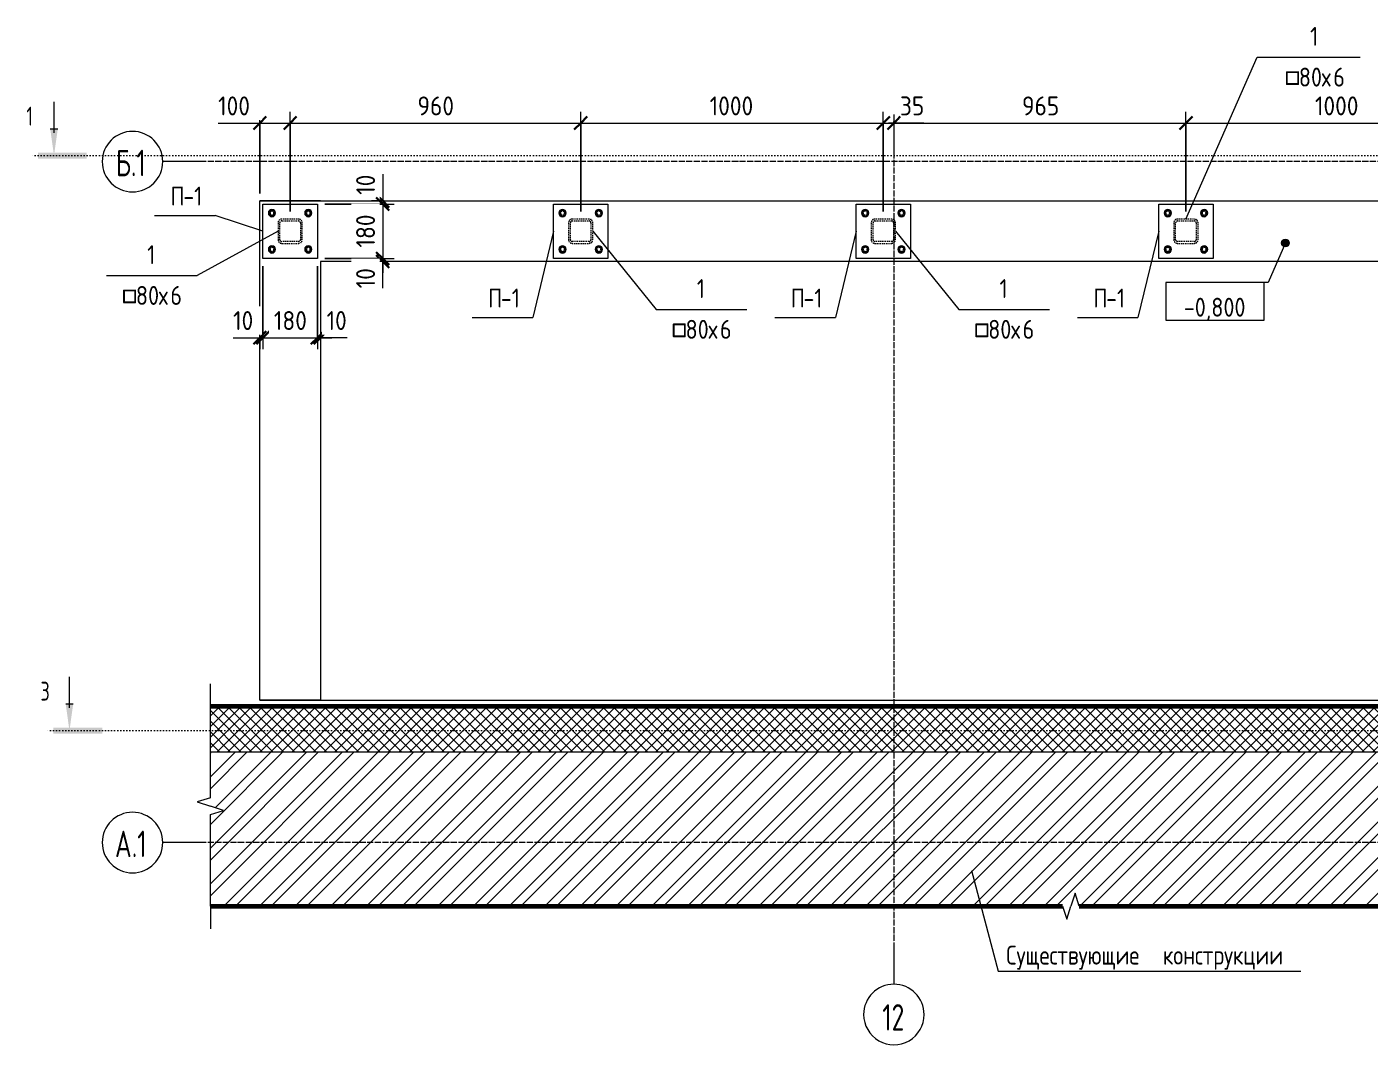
# Model space of a CAD drawing. Header units: millimetres. Extents: x 37710 to 88439, y -33428 to 33849.
# Drawn here: x 37710 to 42149, y 30472 to 33840 of the extents above; entities that cross this region are included whole.
import ezdxf

# ---------------------------------------------------------------- set-up
doc = ezdxf.new("R2010")
doc.units = ezdxf.units.MM
for name, pattern in [('01 Штриховая _4 мм_', [6, 3.5, -2.5]), ('02 Штрихпунктирная _20 мм_', [25, 20, -2.5, 0, -2.5]), ('04 Пунктир 10мм', [10, 0, -10])]:
    doc.linetypes.add(name, pattern=pattern)
for name, color, linetype, lineweight in [('AA_Dim', 7, 'Continuous', 9), ('AA_Dim-25', 7, 'Continuous', 9), ('AA_Oformlenie', 7, 'Continuous', 9), ('AA_Razrez', 7, 'Continuous', 9), ('AA_Vinoska', 7, 'Continuous', 9), ('AA_Visotnaya otmetka', 7, 'Continuous', 9), ('AF_Balki', 7, 'Continuous', 20), ('AF_Stena', 7, 'Continuous', 60), ('AF_Stena_Опалубка', 253, 'Continuous', 20), ('KR_Colonna_KG', 7, 'Continuous', 20), ('KR_Detal', 7, 'Continuous', 20), ('KR_Fundament', 7, 'Continuous', 20), ('Оси', 7, 'Continuous', 9)]:
    doc.layers.add(name, color=color, linetype=linetype, lineweight=lineweight)
doc.styles.add('GOST Common', font='GOST_Common.ttf', dxfattribs={"width": 0.85, "height": 62.5})
doc.styles.add('ISOCPEUR', font='isocpeur.ttf', dxfattribs={"width": 0.7, "height": 87.5})
doc.styles.add('ISOCPEUR_1', font='isocpeur.ttf', dxfattribs={"width": 0.9, "height": 62.5})
doc.styles.add('ISOCPEUR_2', font='isocpeur.ttf', dxfattribs={"width": 0.85, "height": 62.5})
doc.styles.add('ISOCPEUR_3', font='isocpeur.ttf', dxfattribs={"width": 0.85, "height": 62.5})
doc.styles.add('ISOCPEUR_4', font='isocpeur.ttf', dxfattribs={"width": 0.7, "height": 62.5})
doc.dimstyles.new('01_Точн_3_знака__непрозр_', dxfattribs={"dimscale": 304.8, "dimtxt": 62.248823, "dimasz": 0.139436, "dimexe": 0.123031, "dimexo": 0.082021, "dimgap": 0.020505, "dimtad": 1, "dimdec": 3, "dimrnd": 0.001, "dimdsep": 46, "dimtxsty": 'ISOCPEUR_1', "dimblk1": 'OBLIQUE', "dimblk2": 'OBLIQUE', "dimsah": 1, "dimcen": 0.09, "dimdle": 0.123031, "dimazin": 0, "dimtfac": 1, "dimtdec": 4, "dimtix": 1, "dimtmove": 1, "dimatfit": 3, "dimfxl": 1, "dimtvp": 1, "dimtfill": 1, "dimtolj": 1, "dimtzin": 0, "dimlwd": 18, "dimlwe": 18, "dimarcsym": 2})
doc.dimstyles.new('01_Точн_3_знака__непрозр__1', dxfattribs={"dimscale": 304.8, "dimtxt": 62.248823, "dimasz": 0.139436, "dimexe": 0.123031, "dimexo": 0.082021, "dimgap": 0.020505, "dimtad": 1, "dimdec": 3, "dimrnd": 0.001, "dimdsep": 46, "dimtxsty": 'ISOCPEUR_1', "dimblk1": 'OBLIQUE', "dimblk2": 'OBLIQUE', "dimsah": 1, "dimcen": 0.09, "dimdle": 0.123031, "dimazin": 0, "dimtfac": 1, "dimtdec": 4, "dimtix": 1, "dimtmove": 0, "dimatfit": 3, "dimfxl": 1, "dimtvp": 1, "dimtfill": 1, "dimtolj": 1, "dimtzin": 0, "dimlwd": 18, "dimlwe": 18, "dimarcsym": 2})

# ---------------------------------------------------------------- blocks, each defined once
blk = doc.blocks.new('354_Прокат Лист _НесКаркас_РабПлоск_ - 354_Прокат Лист _НесКаркас_РабПлоск_-3812820-ВК_КМ')
at = {"layer": 'AF_Balki'}
for p, q in [((-40, -90), (-40, 90)), ((-40, 90), (140, 90)), ((140, 90), (140, -90)), ((140, -90), (-40, -90))]:
    blk.add_line(p, q, dxfattribs=at)
blk = doc.blocks.new('354_Анкер клиновой _СоедНесК_РабПлоск_ - M12x120_20-3789180-ВК_КМ')
at = {"layer": 'KR_Detal'}
for start, end in [(120, 180), (90, 120), (60, 90), (360, 60), (180, 240), (240, 270), (270, 300), (300, 360)]:
    blk.add_arc((0, 0), 9, start, end, dxfattribs=at)
for points in [[(-9, 5.2), (-8.3, 5.6), (-6.8, 6.5), (-5.3, 7.3), (-4.5, 7.8)], [(-9, 0), (-9, 0.9), (-9, 2.7), (-9, 4.4), (-9, 5.2)], [(-4.5, 7.8), (-3.7, 8.2), (-2.2, 9.1), (-0.7, 10), (0, 10.4)], [(0, 10.4), (0.7, 10), (2.2, 9.1), (3.7, 8.2), (4.5, 7.8)], [(4.5, 7.8), (5.3, 7.3), (6.8, 6.5), (8.3, 5.6), (9, 5.2)], [(9, 5.2), (9, 4.4), (9, 2.7), (9, 0.9), (9, 0)], [(-9, -5.2), (-9, -4.4), (-9, -2.7), (-9, -0.9), (-9, 0)], [(-4.5, -7.8), (-5.3, -7.3), (-6.8, -6.5), (-8.3, -5.6), (-9, -5.2)], [(0, -10.4), (-0.7, -10), (-2.2, -9.1), (-3.7, -8.2), (-4.5, -7.8)], [(4.5, -7.8), (3.7, -8.2), (2.2, -9.1), (0.7, -10), (0, -10.4)], [(9, -5.2), (8.3, -5.6), (6.8, -6.5), (5.3, -7.3), (4.5, -7.8)], [(9, 0), (9, -0.9), (9, -2.7), (9, -4.4), (9, -5.2)]]:
    blk.add_open_spline(points, degree=3, dxfattribs=at)
blk = doc.blocks.new('243_Профиль гнутый сварной квадратный _НесКол_2ур_ - 80х6-3831528-ВК_КМ')
at = {"layer": 'KR_Colonna_KG', "linetype": '01 Штриховая _4 мм_', "lineweight": 9}
for p, q in [((-40, 28), (-40, -28)), ((-34, -28), (-34, 28)), ((28, 40), (-28, 40)), ((-28, 34), (28, 34)), ((34, 28), (34, -28)), ((40, -28), (40, 28)), ((28, -34), (-28, -34)), ((-28, -40), (28, -40))]:
    blk.add_line(p, q, dxfattribs=at)
for centre, radius, start, end in [((-28, 28), 12, 90, 180), ((-28, 28), 6, 90, 180), ((28, 28), 12, 360, 90), ((28, 28), 6, 0, 90), ((-28, -28), 12, 180, 270), ((-28, -28), 6, 180, 270), ((28, -28), 12, 270, 360), ((28, -28), 6, 270, 0)]:
    blk.add_arc(centre, radius, start, end, dxfattribs=at)
blk = doc.blocks.new('354_Шайба_ГОСТ 11371-78_СоедНесК_РабПлоск_ - Шайба_ГОСТ 11371-78-V1-ВК_КМ')
at = {"layer": 'KR_Detal'}
for start, end in [(0, 180), (180, 0)]:
    blk.add_arc((0, 0), 12, start, end, dxfattribs=at)
at = {"layer": 'KR_Detal', "linetype": '01 Штриховая _4 мм_', "lineweight": 9}
for start, end in [(0, 180), (180, 360)]:
    blk.add_arc((0, 0), 6.5, start, end, dxfattribs=at)
blk = doc.blocks.new('011_ЛинияОбрыва _ЭлУзла_Линия_ - Тип 1-3699770-ВК_КМ')
at = {"layer": 'AA_Oformlenie'}
for p, q in [((0, 0), (3692.5, 0)), ((3748.2, 0), (6563.7, 0))]:
    blk.add_line(p, q, dxfattribs=at)
blk = doc.blocks.new('011_ЛинияОбрыва _ЭлУзла_Линия_ - Тип 1-3698684-ВК_КМ')
at = {"layer": 'AA_Oformlenie'}
for p, q in [((0, 0), (302.5, 0)), ((358.2, 0), (660, 0))]:
    blk.add_line(p, q, dxfattribs=at)
blk = doc.blocks.new('Ось сетки - d_4мм-2765513-ВК_КМ')
at = {"layer": 'Оси'}
for start, end in [(360, 180), (360, 180), (180, 360), (180, 360)]:
    blk.add_arc((0, 0), 4, start, end, dxfattribs=at)
blk = doc.blocks.new('010_Текст с выноской - Текст 2 строки-3780701-ВК_КМ')
at = {"layer": 'AA_Vinoska'}
blk.add_line((-20, 0), (20, 0), dxfattribs=at)
blk = doc.blocks.new('DIMBLOCK1-ВК_КМ')
at = {"layer": 'AA_Dim-25', "lineweight": 18}
for p, q in [((38480.1, 33290), (38480.1, 33560)), ((38580.1, 33230), (38580.1, 33560)), ((38342, 33522.5), (38474.8, 33522.5)), ((38442.6, 33522.5), (38580.1, 33522.5)), ((38474.8, 33522.5), (38530.1, 33522.5)), ((38480.1, 33522.5), (38480.1, 33290)), ((38580.1, 33522.5), (38580.1, 33230))]:
    blk.add_line(p, q, dxfattribs=at)
at = {"layer": 'AA_Dim-25', "lineweight": 30}
for p, q in [((38480.1, 33522.5), (38458.8, 33501.2)), ((38480.1, 33522.5), (38501.3, 33543.7)), ((38580.1, 33522.5), (38558.8, 33501.2)), ((38580.1, 33522.5), (38601.3, 33543.7))]:
    blk.add_line(p, q, dxfattribs=at)
at = {"layer": 'AA_Dim-25', "color": 0, "lineweight": 18, "insert": (38342, 33610.4), "char_height": 62.5, "width": 129.286, "attachment_point": 1, "line_spacing_factor": 1.149209, "style": 'ISOCPEUR_1', "bg_fill": 3, "box_fill_scale": 1.25, "bg_fill_color": 256, "bg_fill_true_color": 13158600, "bg_fill_transparency": 0}
blk.add_mtext('100', dxfattribs=at)
blk = doc.blocks.new('_Oblique')
at = {"color": 0, "linetype": 'ByBlock', "lineweight": -2}
blk.add_line((-0.5, -0.5), (0.5, 0.5), dxfattribs=at)
blk = doc.blocks.new('DIMBLOCK2-ВК_КМ')
at = {"layer": 'AA_Dim-25', "lineweight": 18}
for p, q in [((38580.1, 33230), (38580.1, 33560)), ((39540.1, 33230), (39540.1, 33560)), ((38580.1, 33522.5), (39540.1, 33522.5)), ((38580.1, 33522.5), (38580.1, 33230)), ((39540.1, 33522.5), (39540.1, 33230))]:
    blk.add_line(p, q, dxfattribs=at)
at = {"layer": 'AA_Dim-25', "lineweight": 30}
for p, q in [((38580.1, 33522.5), (38558.8, 33501.2)), ((38580.1, 33522.5), (38601.3, 33543.7)), ((39540.1, 33522.5), (39518.8, 33501.2)), ((39540.1, 33522.5), (39561.3, 33543.7))]:
    blk.add_line(p, q, dxfattribs=at)
at = {"layer": 'AA_Dim-25', "color": 0, "lineweight": 18, "insert": (39000.8, 33610.4), "char_height": 62.5, "width": 142.215, "attachment_point": 1, "line_spacing_factor": 1.149209, "style": 'ISOCPEUR_1', "bg_fill": 3, "box_fill_scale": 1.25, "bg_fill_color": 256, "bg_fill_true_color": 13158600, "bg_fill_transparency": 0}
blk.add_mtext('960', dxfattribs=at)
blk = doc.blocks.new('DIMBLOCK3-ВК_КМ')
at = {"layer": 'AA_Dim-25', "lineweight": 18}
for p, q in [((39540.1, 33230), (39540.1, 33560)), ((40540.1, 33230), (40540.1, 33560)), ((39540.1, 33522.5), (40540.1, 33522.5)), ((39540.1, 33522.5), (39540.1, 33230)), ((40540.1, 33522.5), (40540.1, 33230))]:
    blk.add_line(p, q, dxfattribs=at)
at = {"layer": 'AA_Dim-25', "lineweight": 30}
for p, q in [((39540.1, 33522.5), (39518.8, 33501.2)), ((39540.1, 33522.5), (39561.3, 33543.7)), ((40540.1, 33522.5), (40518.8, 33501.2)), ((40540.1, 33522.5), (40561.3, 33543.7))]:
    blk.add_line(p, q, dxfattribs=at)
at = {"layer": 'AA_Dim-25', "color": 0, "lineweight": 18, "insert": (39966.4, 33610.4), "char_height": 62.5, "width": 176.691, "attachment_point": 1, "line_spacing_factor": 1.149209, "style": 'ISOCPEUR_1', "bg_fill": 3, "box_fill_scale": 1.25, "bg_fill_color": 256, "bg_fill_true_color": 13158600, "bg_fill_transparency": 0}
blk.add_mtext('1000', dxfattribs=at)
blk = doc.blocks.new('DIMBLOCK4-ВК_КМ')
at = {"layer": 'AA_Dim-25', "lineweight": 18}
for p, q in [((40540.1, 33230), (40540.1, 33560)), ((40540.1, 33522.5), (40575.1, 33522.5)), ((40540.1, 33522.5), (40540.1, 33230)), ((40570, 33522.5), (40557.6, 33522.5)), ((40674, 33522.5), (40570, 33522.5)), ((40575.1, 33527.5), (40575.1, 33485)), ((40575.1, 33522.5), (40575.1, 33527.5))]:
    blk.add_line(p, q, dxfattribs=at)
at = {"layer": 'AA_Dim-25', "lineweight": 30}
for p, q in [((40540.1, 33522.5), (40518.8, 33501.2)), ((40540.1, 33522.5), (40561.3, 33543.7)), ((40575.1, 33522.5), (40553.8, 33501.2)), ((40575.1, 33522.5), (40596.3, 33543.7))]:
    blk.add_line(p, q, dxfattribs=at)
at = {"layer": 'AA_Dim-25', "color": 0, "lineweight": 18, "insert": (40595, 33610.4), "char_height": 62.5, "width": 94.81, "attachment_point": 1, "line_spacing_factor": 1.149209, "style": 'ISOCPEUR_1', "bg_fill": 3, "box_fill_scale": 1.25, "bg_fill_color": 256, "bg_fill_true_color": 13158600, "bg_fill_transparency": 0}
blk.add_mtext('35', dxfattribs=at)
blk = doc.blocks.new('DIMBLOCK5-ВК_КМ')
at = {"layer": 'AA_Dim-25', "lineweight": 18}
for p, q in [((41540.1, 33230), (41540.1, 33560)), ((40575.1, 33527.5), (40575.1, 33485)), ((40575.1, 33522.5), (40575.1, 33527.5)), ((40575.1, 33522.5), (41540.1, 33522.5)), ((41540.1, 33522.5), (41540.1, 33230))]:
    blk.add_line(p, q, dxfattribs=at)
at = {"layer": 'AA_Dim-25', "lineweight": 30}
for p, q in [((40575.1, 33522.5), (40553.8, 33501.2)), ((40575.1, 33522.5), (40596.3, 33543.7)), ((41540.1, 33522.5), (41518.8, 33501.2)), ((41540.1, 33522.5), (41561.3, 33543.7))]:
    blk.add_line(p, q, dxfattribs=at)
at = {"layer": 'AA_Dim-25', "color": 0, "lineweight": 18, "insert": (40998.3, 33610.4), "char_height": 62.5, "width": 142.215, "attachment_point": 1, "line_spacing_factor": 1.149209, "style": 'ISOCPEUR_1', "bg_fill": 3, "box_fill_scale": 1.25, "bg_fill_color": 256, "bg_fill_true_color": 13158600, "bg_fill_transparency": 0}
blk.add_mtext('965', dxfattribs=at)
blk = doc.blocks.new('DIMBLOCK6-ВК_КМ')
at = {"layer": 'AA_Dim-25', "lineweight": 18}
for p, q in [((41540.1, 33230), (41540.1, 33560)), ((42540.1, 33230), (42540.1, 33560)), ((41540.1, 33522.5), (42540.1, 33522.5)), ((41540.1, 33522.5), (41540.1, 33230)), ((42540.1, 33522.5), (42540.1, 33230))]:
    blk.add_line(p, q, dxfattribs=at)
at = {"layer": 'AA_Dim-25', "lineweight": 30}
for p, q in [((41540.1, 33522.5), (41518.8, 33501.2)), ((41540.1, 33522.5), (41561.3, 33543.7)), ((42540.1, 33522.5), (42518.8, 33501.2)), ((42540.1, 33522.5), (42561.3, 33543.7))]:
    blk.add_line(p, q, dxfattribs=at)
at = {"layer": 'AA_Dim-25', "color": 0, "lineweight": 18, "insert": (41966.4, 33610.4), "char_height": 62.5, "width": 176.691, "attachment_point": 1, "line_spacing_factor": 1.149209, "style": 'ISOCPEUR_1', "bg_fill": 3, "box_fill_scale": 1.25, "bg_fill_color": 256, "bg_fill_true_color": 13158600, "bg_fill_transparency": 0}
blk.add_mtext('1000', dxfattribs=at)
blk = doc.blocks.new('DIMBLOCK10-ВК_КМ')
at = {"layer": 'AA_Dim-25', "lineweight": 18}
for p, q in [((38490.1, 33050), (38490.1, 32775.7)), ((38490.1, 32813.2), (38490.1, 33050)), ((38391.5, 32813.2), (38484.7, 32813.2)), ((38442.6, 32813.2), (38490.1, 32813.2)), ((38480.1, 32818.3), (38480.1, 32775.7)), ((38480.1, 32813.2), (38480.1, 32818.3)), ((38484.7, 32813.2), (38485.1, 32813.2))]:
    blk.add_line(p, q, dxfattribs=at)
at = {"layer": 'AA_Dim-25', "lineweight": 30}
for p, q in [((38480.1, 32813.2), (38458.8, 32792)), ((38490.1, 32813.2), (38468.8, 32792)), ((38480.1, 32813.2), (38501.3, 32834.5)), ((38490.1, 32813.2), (38511.3, 32834.5))]:
    blk.add_line(p, q, dxfattribs=at)
at = {"layer": 'AA_Dim-25', "color": 0, "lineweight": 18, "insert": (38391.5, 32901.1), "char_height": 62.5, "width": 81.881, "attachment_point": 1, "line_spacing_factor": 1.149209, "style": 'ISOCPEUR_1', "bg_fill": 3, "box_fill_scale": 1.25, "bg_fill_color": 256, "bg_fill_true_color": 13158600, "bg_fill_transparency": 0}
blk.add_mtext('10', dxfattribs=at)
blk = doc.blocks.new('DIMBLOCK11-ВК_КМ')
at = {"layer": 'AA_Dim-25', "lineweight": 18}
for p, q in [((38490.1, 33050), (38490.1, 32775.7)), ((38490.1, 32813.2), (38490.1, 33050)), ((38670.1, 33050), (38670.1, 32775.7)), ((38670.1, 32813.2), (38670.1, 33050)), ((38490.1, 32813.2), (38670.1, 32813.2))]:
    blk.add_line(p, q, dxfattribs=at)
at = {"layer": 'AA_Dim-25', "lineweight": 30}
for p, q in [((38490.1, 32813.2), (38468.8, 32792)), ((38490.1, 32813.2), (38511.3, 32834.5)), ((38670.1, 32813.2), (38648.8, 32792)), ((38670.1, 32813.2), (38691.3, 32834.5))]:
    blk.add_line(p, q, dxfattribs=at)
at = {"layer": 'AA_Dim-25', "color": 0, "lineweight": 18, "insert": (38526.2, 32901.1), "char_height": 62.5, "width": 129.286, "attachment_point": 1, "line_spacing_factor": 1.149209, "style": 'ISOCPEUR_1', "bg_fill": 3, "box_fill_scale": 1.25, "bg_fill_color": 256, "bg_fill_true_color": 13158600, "bg_fill_transparency": 0}
blk.add_mtext('180', dxfattribs=at)
blk = doc.blocks.new('DIMBLOCK12-ВК_КМ')
at = {"layer": 'AA_Dim-25', "lineweight": 18}
for p, q in [((38670.1, 33050), (38670.1, 32775.7)), ((38670.1, 32813.2), (38670.1, 33050)), ((38670.1, 32813.2), (38717.6, 32813.2)), ((38675.4, 32813.2), (38675.1, 32813.2)), ((38768.6, 32813.2), (38675.4, 32813.2)), ((38680.1, 32818.3), (38680.1, 32775.7)), ((38680.1, 32813.2), (38680.1, 32818.3))]:
    blk.add_line(p, q, dxfattribs=at)
at = {"layer": 'AA_Dim-25', "lineweight": 30}
for p, q in [((38670.1, 32813.2), (38648.8, 32792)), ((38680.1, 32813.2), (38658.8, 32792)), ((38670.1, 32813.2), (38691.3, 32834.5)), ((38680.1, 32813.2), (38701.3, 32834.5))]:
    blk.add_line(p, q, dxfattribs=at)
at = {"layer": 'AA_Dim-25', "color": 0, "lineweight": 18, "insert": (38700.4, 32901.1), "char_height": 62.5, "width": 81.881, "attachment_point": 1, "line_spacing_factor": 1.149209, "style": 'ISOCPEUR_1', "bg_fill": 3, "box_fill_scale": 1.25, "bg_fill_color": 256, "bg_fill_true_color": 13158600, "bg_fill_transparency": 0}
blk.add_mtext('10', dxfattribs=at)
blk = doc.blocks.new('DIMBLOCK13-ВК_КМ')
at = {"layer": 'AA_Dim-25', "lineweight": 18}
for p, q in [((38886, 33353.6), (38886, 33260.3)), ((38886, 33302.5), (38886, 33255)), ((38695.1, 33255), (38923.5, 33255)), ((38886, 33255), (38695.1, 33255)), ((38891, 33265), (38848.5, 33265)), ((38886, 33265), (38891, 33265)), ((38886, 33260.3), (38886, 33260))]:
    blk.add_line(p, q, dxfattribs=at)
at = {"layer": 'AA_Dim-25', "lineweight": 30}
for p, q in [((38886, 33265), (38864.7, 33286.2)), ((38886, 33255), (38864.7, 33276.2)), ((38886, 33265), (38907.2, 33243.7)), ((38886, 33255), (38907.2, 33233.7))]:
    blk.add_line(p, q, dxfattribs=at)
at = {"layer": 'AA_Dim-25', "color": 0, "lineweight": 18, "insert": (38798.1, 33285.3), "char_height": 62.5, "width": 81.881, "attachment_point": 1, "rotation": 90, "line_spacing_factor": 1.149209, "style": 'ISOCPEUR_1', "bg_fill": 3, "box_fill_scale": 1.25, "bg_fill_color": 256, "bg_fill_true_color": 13158600, "bg_fill_transparency": 0}
blk.add_mtext('10', dxfattribs=at)
blk = doc.blocks.new('DIMBLOCK14-ВК_КМ')
at = {"layer": 'AA_Dim-25', "lineweight": 18}
for p, q in [((38695.1, 33255), (38923.5, 33255)), ((38886, 33255), (38695.1, 33255)), ((38886, 33255), (38886, 33075)), ((38695.1, 33075), (38923.5, 33075)), ((38886, 33075), (38695.1, 33075))]:
    blk.add_line(p, q, dxfattribs=at)
at = {"layer": 'AA_Dim-25', "lineweight": 30}
for p, q in [((38886, 33255), (38864.7, 33276.2)), ((38886, 33255), (38907.2, 33233.7)), ((38886, 33075), (38864.7, 33096.2)), ((38886, 33075), (38907.2, 33053.7))]:
    blk.add_line(p, q, dxfattribs=at)
at = {"layer": 'AA_Dim-25', "color": 0, "lineweight": 18, "insert": (38798.1, 33111.1), "char_height": 62.5, "width": 129.286, "attachment_point": 1, "rotation": 90, "line_spacing_factor": 1.149209, "style": 'ISOCPEUR_1', "bg_fill": 3, "box_fill_scale": 1.25, "bg_fill_color": 256, "bg_fill_true_color": 13158600, "bg_fill_transparency": 0}
blk.add_mtext('180', dxfattribs=at)
blk = doc.blocks.new('DIMBLOCK15-ВК_КМ')
at = {"layer": 'AA_Dim-25', "lineweight": 18}
for p, q in [((38695.1, 33075), (38923.5, 33075)), ((38886, 33075), (38695.1, 33075)), ((38886, 33075), (38886, 33027.5)), ((38886, 33069.7), (38886, 33070)), ((38886, 32976.4), (38886, 33069.7)), ((38891, 33065), (38848.5, 33065)), ((38886, 33065), (38891, 33065))]:
    blk.add_line(p, q, dxfattribs=at)
at = {"layer": 'AA_Dim-25', "lineweight": 30}
for p, q in [((38886, 33075), (38864.7, 33096.2)), ((38886, 33065), (38864.7, 33086.2)), ((38886, 33075), (38907.2, 33053.7)), ((38886, 33065), (38907.2, 33043.7))]:
    blk.add_line(p, q, dxfattribs=at)
at = {"layer": 'AA_Dim-25', "color": 0, "lineweight": 18, "insert": (38798.1, 32976.4), "char_height": 62.5, "width": 81.881, "attachment_point": 1, "rotation": 90, "line_spacing_factor": 1.149209, "style": 'ISOCPEUR_1', "bg_fill": 3, "box_fill_scale": 1.25, "bg_fill_color": 256, "bg_fill_true_color": 13158600, "bg_fill_transparency": 0}
blk.add_mtext('10', dxfattribs=at)
blk = doc.blocks.new('043_М_Балки_Полка - Позиция_дп8-3812752-ВК_КМ')
at = {"layer": 'AA_Vinoska'}
blk.add_line((-4, 0), (4, 0), dxfattribs=at)
blk = doc.blocks.new('Высотные отметки - Рамка вверх-400294-ВК_КМ')
at = {"layer": 'AA_Vinoska'}
for p, q in [((-13, 0), (-13, 5)), ((-13, 5), (0, 5)), ((0, 5), (0, 0)), ((0, 0), (-13, 0))]:
    blk.add_line(p, q, dxfattribs=at)
blk = doc.blocks.new('043_М_КолонныКМ - Позиция_Наименование_дп14-3816205-ВК_КМ')
at = {"layer": 'AA_Vinoska'}
blk.add_line((-6, 0), (6, 0), dxfattribs=at)
blk = doc.blocks.new('Разрез - Номер узла_ сзади-394133-ВК_КМ')
at = {"layer": 'AA_Razrez'}
for points in [[(7.33, 0.4), (7.33, -0.39), (0.87, -0.39), (0.87, 0.4)], [(3.5, -3.53), (2.5, -3.53), (3, 0)]]:
    blk.add_hatch(color=256, dxfattribs=at).paths.add_polyline_path(points)
for p, q in [((2.5, -3.53), (3.5, -3.53)), ((3, -3), (3, -7.1))]:
    blk.add_line(p, q, dxfattribs=at)

msp = doc.modelspace()

# ---------------------------------------------------------------- hatches: boundary and pattern name
at = {"layer": 'AA_Visotnaya otmetka'}
h = msp.add_hatch(color=256, dxfattribs=at)
edge = h.paths.add_edge_path()
edge.add_arc((41868.6968, 33126.1447), 12.5, 0, 360)
at = {"layer": 'AF_Stena', "lineweight": 9}
h = msp.add_hatch(dxfattribs=at)
h.set_pattern_fill('FP_1', color=256, style=0, pattern_type=2)
h.set_pattern_definition([(45, (0, 0), (-17.67767, 17.67767), []), (135, (0, 0), (-17.67767, -17.67767), [])])
h.paths.add_polyline_path([(44880.0616, 31445), (44880.0616, 31595), (38316.4073, 31595), (38316.4073, 31445), (43440.179, 31445)])
h = msp.add_hatch(dxfattribs=at)
h.set_pattern_fill('FP_2', color=256, style=0, pattern_type=2)
h.set_pattern_definition([(45, (0, 0), (-58.93311, 58.93311), []), (45, (39.29, 0), (-58.93311, 58.93311), [])])
h.paths.add_polyline_path([(44880.0616, 30935), (44880.0616, 31236.8457), (44860.4353, 31236.8457), (44860.4353, 31265), (44880.0616, 31265), (44836.7603, 31278.75), (44880.0616, 31292.5), (44880.0616, 31445), (38316.4073, 31445), (38316.4073, 31293.1543), (38336.0337, 31293.1543), (38336.0337, 31265), (38316.4073, 31265), (38359.7086, 31251.25), (38316.4073, 31237.5), (38316.4073, 30935), (41131.9073, 30935), (41131.9073, 30954.6264), (41160.0616, 30954.6264), (41160.0616, 30935), (41173.8116, 30978.3013), (41187.5616, 30935), (44860.4353, 30935)])

# ---------------------------------------------------------------- linework, layer by layer
at = {"layer": 'AA_Razrez', "linetype": '04 Пунктир 10мм'}
msp.add_line((45150.9091, 31515), (37775.8071, 31515), dxfattribs=at)
at = {"layer": 'AA_Vinoska'}
for p, q in [((41775.7588, 33740.244), (41815.8922, 33740.244)), ((39450.0616, 33165), (39381.6, 32880.433)), ((39580.0616, 33165), (39789.3284, 32906.8052)), ((40450.0616, 33165), (40381.6, 32880.433)), ((40580.0616, 33165), (40789.3284, 32906.8052)), ((41450.0616, 33165), (41381.6, 32880.433)), ((38316.4073, 31595), (38316.4073, 31670)), ((38316.4073, 31293.1543), (38273.0823, 31279.0772)), ((38273.0823, 31279.0772), (38316.4073, 31265)), ((38359.7086, 31251.25), (38316.4073, 31265)), ((38316.4073, 31237.5), (38359.7086, 31251.25)), ((40831.2585, 31052.4176), (40919.2184, 30719.7725)), ((41173.8116, 30978.3013), (41160.0616, 30935)), ((41187.5616, 30935), (41173.8116, 30978.3013)), ((38316.4073, 30935), (38316.4073, 30860.468)), ((41131.9073, 30935), (41145.9844, 30891.6749)), ((41145.9844, 30891.6749), (41160.0616, 30935))]:
    msp.add_line(p, q, dxfattribs=at)
at = {"layer": 'AA_Visotnaya otmetka'}
for p, q in [((41868.6968, 33126.1447), (41812.1444, 32995.6976)), ((41812.1444, 32995.6976), (41798.9704, 32995.6976))]:
    msp.add_line(p, q, dxfattribs=at)
msp.add_circle((41868.6968, 33126.1447), 12.5, dxfattribs=at)
at = {"layer": 'AF_Stena_Опалубка'}
for p, q in [((38480.0616, 31615), (38480.0616, 33265)), ((38680.0616, 33265), (38480.0616, 33265)), ((38680.0616, 33265), (44640.0616, 33265)), ((38680.0616, 33065), (38680.0616, 31615)), ((44640.0616, 33065), (38680.0616, 33065)), ((38480.0616, 31615), (38680.0616, 31615)), ((38316.4073, 31445), (44880.0616, 31445))]:
    msp.add_line(p, q, dxfattribs=at)
at = {"layer": 'AF_Stena_Опалубка', "lineweight": 60}
for p, q in [((44880.0616, 31595), (38316.4073, 31595)), ((38316.4073, 30935), (41131.9073, 30935)), ((41187.5616, 30935), (44880.0616, 30935))]:
    msp.add_line(p, q, dxfattribs=at)
at = {"layer": 'KR_Fundament'}
for p, q in [((38480.0616, 31615), (38480.0616, 33265)), ((38480.0616, 33265), (44640.0616, 33265)), ((38680.012, 31615), (38480.0616, 31615)), ((38680.0616, 31615), (44440.0616, 31615))]:
    msp.add_line(p, q, dxfattribs=at)
at = {"layer": 'Оси'}
for p, q in [((40575.0616, 33550.6101), (40575.0616, 33425.6101)), ((38284.0156, 33395), (38159.0156, 33395)), ((38284.0156, 31145), (38159.0156, 31145)), ((40575.0616, 30801.7963), (40575.0616, 30676.7963))]:
    msp.add_line(p, q, dxfattribs=at)
at = {"layer": 'Оси', "linetype": '02 Штрихпунктирная _20 мм_'}
for p, q in [((40575.0616, 33425.6101), (40575.0616, 30801.7963)), ((44878.782, 33395), (38284.0156, 33395)), ((44878.782, 31145), (38284.0156, 31145))]:
    msp.add_line(p, q, dxfattribs=at)

# ---------------------------------------------------------------- block references
at = {"layer": 'AA_Oformlenie'}
for name, p, rotation in [('011_ЛинияОбрыва _ЭлУзла_Линия_ - Тип 1-3698684-ВК_КМ', (38316.4073, 30935), 90), ('011_ЛинияОбрыва _ЭлУзла_Линия_ - Тип 1-3699770-ВК_КМ', (44880.0616, 30935), 180)]:
    msp.add_blockref(name, p, dxfattribs=dict(at, rotation=rotation))
at = {"layer": 'AA_Razrez', "extrusion": (0, 0, -1), "xscale": 24.99999999999999, "yscale": 24.99999999999999, "zscale": 24.99999999999999, "rotation": 180}
for p in [(-37724.7853, 33415), (-37775.8071, 31515)]:
    msp.add_blockref('Разрез - Номер узла_ сзади-394133-ВК_КМ', p, dxfattribs=at)
at = {"layer": 'AA_Vinoska'}
for name, p, xscale, yscale, zscale in [('043_М_КолонныКМ - Позиция_Наименование_дп14-3816205-ВК_КМ', (41965.8922, 33740.244), 24.99999999999999, 24.99999999999999, 24.99999999999999), ('043_М_КолонныКМ - Позиция_Наименование_дп14-3816205-ВК_КМ', (38123.1088, 33018.8162), 24.99999999999999, 24.99999999999999, 24.99999999999999), ('043_М_КолонныКМ - Позиция_Наименование_дп14-3816205-ВК_КМ', (39939.3284, 32906.8052), 24.99999999999999, 24.99999999999999, 24.99999999999999), ('043_М_КолонныКМ - Позиция_Наименование_дп14-3816205-ВК_КМ', (40939.3284, 32906.8052), 24.99999999999999, 24.99999999999999, 24.99999999999999), ('043_М_Балки_Полка - Позиция_дп8-3812752-ВК_КМ', (39281.6, 32880.433), 24.99999999999999, 24.99999999999999, 24.99999999999999), ('043_М_Балки_Полка - Позиция_дп8-3812752-ВК_КМ', (40281.6, 32880.433), 24.99999999999999, 24.99999999999999, 24.99999999999999), ('043_М_Балки_Полка - Позиция_дп8-3812752-ВК_КМ', (41281.6, 32880.433), 24.99999999999999, 24.99999999999999, 24.99999999999999), ('010_Текст с выноской - Текст 2 строки-3780701-ВК_КМ', (41419.2184, 30719.7725), 25, 25, 25)]:
    msp.add_blockref(name, p, dxfattribs=dict(at, xscale=xscale, yscale=yscale, zscale=zscale))
at = {"layer": 'AA_Vinoska', "extrusion": (0, 0, -1), "xscale": 24.99999999999999, "yscale": 24.99999999999999, "zscale": 24.99999999999999, "rotation": 180}
msp.add_blockref('Высотные отметки - Рамка вверх-400294-ВК_КМ', (-41798.9704, 32995.6976), dxfattribs=at)
at = {"layer": 'AF_Balki'}
for p in [(38530.0616, 33165), (39490.0616, 33165), (40490.0616, 33165), (41490.0616, 33165)]:
    msp.add_blockref('354_Прокат Лист _НесКаркас_РабПлоск_ - 354_Прокат Лист _НесКаркас_РабПлоск_-3812820-ВК_КМ', p, dxfattribs=at)
at = {"layer": 'KR_Colonna_KG', "linetype": '01 Штриховая _4 мм_', "lineweight": 9}
for p in [(38580.0616, 33165), (39540.0616, 33165), (40540.0616, 33165), (41540.0616, 33165)]:
    msp.add_blockref('243_Профиль гнутый сварной квадратный _НесКол_2ур_ - 80х6-3831528-ВК_КМ', p, dxfattribs=at)
at = {"layer": 'KR_Detal', "linetype": '01 Штриховая _4 мм_', "lineweight": 9}
for p in [(38520.0616, 33225), (38640.0616, 33225), (39480.0616, 33225), (39600.0616, 33225), (40480.0616, 33225), (40600.0616, 33225), (41480.0616, 33225), (41600.0616, 33225), (38520.0616, 33105), (38640.0616, 33105), (39480.0616, 33105), (39600.0616, 33105), (40480.0616, 33105), (40600.0616, 33105), (41480.0616, 33105), (41600.0616, 33105)]:
    msp.add_blockref('354_Шайба_ГОСТ 11371-78_СоедНесК_РабПлоск_ - Шайба_ГОСТ 11371-78-V1-ВК_КМ', p, dxfattribs=at)
at = {"layer": 'KR_Detal'}
for p in [(38520.0616, 33225), (38640.0616, 33225), (39480.0616, 33225), (39600.0616, 33225), (40480.0616, 33225), (40600.0616, 33225), (41480.0616, 33225), (41600.0616, 33225), (38520.0616, 33105), (38640.0616, 33105), (39480.0616, 33105), (39600.0616, 33105), (40480.0616, 33105), (40600.0616, 33105), (41480.0616, 33105), (41600.0616, 33105)]:
    msp.add_blockref('354_Анкер клиновой _СоедНесК_РабПлоск_ - M12x120_20-3789180-ВК_КМ', p, dxfattribs=at)
at = {"layer": 'Оси', "xscale": 24.99999999999999, "yscale": 24.99999999999999, "zscale": 24.99999999999999}
for p, rotation in [((38059.0156, 33395), 89.99999999999982), ((38059.0156, 31145), 89.99999999999982), ((40575.0616, 30576.7963), 180)]:
    msp.add_blockref('Ось сетки - d_4мм-2765513-ВК_КМ', p, dxfattribs=dict(at, rotation=rotation))

# ---------------------------------------------------------------- texts
at = {"layer": 'AA_Razrez', "char_height": 62.5, "attachment_point": 1, "style": 'ISOCPEUR_4'}
for s, insert, width in [('\\fISOCPEUR|b0|i0|c204|p34|;\\W.7;1', (37708.5246, 33576.3793), 26.656109), ('\\fISOCPEUR|b0|i0|c204|p34|;\\W.7;3', (37754.9964, 31676.3793), 37.879734)]:
    msp.add_mtext(s, dxfattribs=dict(at, insert=insert, width=width))
at = {"layer": 'AA_Vinoska', "char_height": 62.5, "attachment_point": 1}
for s, insert, width, style in [('\\fISOCPEUR|b0|i0|c204|p34|;\\W.85;1', (41950.4742, 33840.3072), 32.368133, 'ISOCPEUR_2'), ('\\fISOCPEUR|b0|i0|c130|p34|;\\W.85;□', (41865.3683, 33705.566), 57.921922, 'ISOCPEUR_3'), ('\\fISOCPEUR|b0|i0|c204|p34|;\\W.85;П', (38184.5701, 33312.3662), 51.107578, 'ISOCPEUR_2'), ('-1', (38226.738, 33312.3662), 78.364953, 'ISOCPEUR_2'), ('\\fISOCPEUR|b0|i0|c204|p34|;\\W.85;1', (38107.6908, 33118.8794), 32.368133, 'ISOCPEUR_2'), ('80', (38070.3753, 32984.1382), 91.993641, 'ISOCPEUR_2'), ('\\fISOCPEUR|b0|i0|c204|p34|;\\W.85;6', (38184.2288, 32984.1382), 45.99682, 'ISOCPEUR_2'), ('\\fISOCPEUR|b0|i0|c204|p34|;\\W.85;1', (39923.9104, 33006.8684), 32.368133, 'ISOCPEUR_2'), ('\\fISOCPEUR|b0|i0|c204|p34|;\\W.85;1', (40923.9104, 33006.8684), 32.368133, 'ISOCPEUR_2'), ('\\fISOCPEUR|b0|i0|c130|p34|;\\W.85;□', (38022.5849, 32984.1382), 57.921922, 'ISOCPEUR_3'), ('\\fISOCPEUR|b0|i0|c204|p34|;\\W.85;х', (38146.2776, 32984.1382), 45.99682, 'ISOCPEUR_2'), ('\\fISOCPEUR|b0|i0|c204|p34|;\\W.85;П', (39234.0526, 32975.3673), 51.107578, 'ISOCPEUR_2'), ('-1', (39276.2206, 32975.3673), 78.364953, 'ISOCPEUR_2'), ('\\fISOCPEUR|b0|i0|c204|p34|;\\W.85;П', (40234.0526, 32975.3673), 51.107578, 'ISOCPEUR_2'), ('-1', (40276.2206, 32975.3673), 78.364953, 'ISOCPEUR_2'), ('\\fISOCPEUR|b0|i0|c204|p34|;\\W.85;П', (41234.0526, 32975.3673), 51.107578, 'ISOCPEUR_2'), ('-1', (41276.2206, 32975.3673), 78.364953, 'ISOCPEUR_2'), ('\\fISOCPEUR|b0|i0|c130|p34|;\\W.85;□', (39838.8045, 32872.1272), 57.921922, 'ISOCPEUR_3'), ('80', (39886.5949, 32872.1272), 91.993641, 'ISOCPEUR_2'), ('\\fISOCPEUR|b0|i0|c204|p34|;\\W.85;х', (39962.4972, 32872.1272), 45.99682, 'ISOCPEUR_2'), ('\\fISOCPEUR|b0|i0|c204|p34|;\\W.85;6', (40000.4484, 32872.1272), 45.99682, 'ISOCPEUR_2'), ('\\fISOCPEUR|b0|i0|c130|p34|;\\W.85;□', (40838.8045, 32872.1272), 57.921922, 'ISOCPEUR_3'), ('80', (40886.5949, 32872.1272), 91.993641, 'ISOCPEUR_2'), ('\\fISOCPEUR|b0|i0|c204|p34|;\\W.85;х', (40962.4972, 32872.1272), 45.99682, 'ISOCPEUR_2'), ('\\fISOCPEUR|b0|i0|c204|p34|;\\W.85;6', (41000.4484, 32872.1272), 45.99682, 'ISOCPEUR_2'), ('Существующие', (40946.5192, 30804.3301), 604.773008, 'GOST Common'), ('\\fGOST Common|b0|i0|c204|p34|;\\W.85; ', (41445.5069, 30804.3301), 22.146617, 'GOST Common'), ('конструкции', (41463.7797, 30804.3301), 516.186539, 'GOST Common')]:
    msp.add_mtext(s, dxfattribs=dict(at, insert=insert, width=width, style=style))
at = {"layer": 'AA_Visotnaya otmetka', "insert": (41533.134, 32945.1418), "char_height": 62.5, "width": 242.007515, "attachment_point": 1, "line_spacing_factor": 1.149209, "style": 'ISOCPEUR_2'}
msp.add_mtext('-0,800', dxfattribs=at)
at = {"layer": 'Оси', "char_height": 87.5, "attachment_point": 1, "style": 'ISOCPEUR'}
for s, insert, width in [('\\fISOCPEUR|b0|i0|c204|p34|;\\W.7;Б', (38004.2088, 33434.2595), 60.326984), ('.1', (38053.9836, 33434.2595), 60.326984), ('\\fISOCPEUR|b0|i0|c204|p34|;\\W.7;А', (38001.3213, 31184.2595), 67.34175), ('.1', (38056.8838, 31184.2595), 60.326984), ('12', (40536.8568, 30611.0692), 89.789)]:
    msp.add_mtext(s, dxfattribs=dict(at, insert=insert, width=width))

# ---------------------------------------------------------------- next in the draw order: dimensions: what is measured, and where the dimension line sits
at = {"layer": 'AA_Dim', "lineweight": 18}
for base, p1, p2, override, picture, middle in [((38580.0616, 33522.4641), (38480.0616, 33265), (38580.0616, 33205), {"dimpost": '<>', "dimfxl": 116.619038}, 'DIMBLOCK1-ВК_КМ', (38406.6774, 33568.701)), ((38490.0616, 32813.2422), (38480.0616, 32843.2942), (38490.0616, 33075), {"dimpost": '<>', "dimfxl": 231.92149}, 'DIMBLOCK10-ВК_КМ', (38432.427, 32859.479))]:
    dim = msp.add_linear_dim(base=base, p1=p1, p2=p2, dimstyle='01_Точн_3_знака__непрозр_', override=override, dxfattribs=at)
    dim.commit()
    dim.dimension.update_dxf_attribs({"geometry": picture, "text_midpoint": middle, "dimtype": 160})

# ---------------------------------------------------------------- next in the draw order: linework, layer by layer
at = {"layer": 'AA_Vinoska'}
msp.add_line((38490.0616, 33165), (38332.1175, 33217.4319), dxfattribs=at)

# ---------------------------------------------------------------- next in the draw order: block references
at = {"layer": 'AA_Vinoska', "xscale": 24.99999999999999, "yscale": 24.99999999999999, "zscale": 24.99999999999999}
msp.add_blockref('043_М_Балки_Полка - Позиция_дп8-3812752-ВК_КМ', (38232.1175, 33217.4319), dxfattribs=at)

# ---------------------------------------------------------------- next in the draw order: dimensions: what is measured, and where the dimension line sits
at = {"layer": 'AA_Dim', "lineweight": 18}
for base, p1, p2, override, picture, middle in [((39540.0616, 33522.4641), (38580.0616, 33205), (39540.0616, 33205), {"dimpost": '<>', "dimfxl": 960}, 'DIMBLOCK2-ВК_КМ', (39060.0616, 33559.9641)), ((38670.0616, 32813.2422), (38490.0616, 33075), (38670.0616, 33075), {"dimpost": '<>', "dimfxl": 180}, 'DIMBLOCK11-ВК_КМ', (38580.0616, 32850.7422))]:
    dim = msp.add_linear_dim(base=base, p1=p1, p2=p2, dimstyle='01_Точн_3_знака__непрозр__1', override=override, dxfattribs=at)
    dim.commit()
    dim.dimension.update_dxf_attribs({"geometry": picture, "text_midpoint": middle})

# ---------------------------------------------------------------- next in the draw order: linework, layer by layer
at = {"layer": 'AA_Vinoska'}
msp.add_line((38540.0616, 33165), (38273.1088, 33018.8162), dxfattribs=at)

# ---------------------------------------------------------------- next in the draw order: dimensions: what is measured, and where the dimension line sits
at = {"layer": 'AA_Dim', "lineweight": 18}
dim = msp.add_linear_dim(base=(40540.0616, 33522.4641), p1=(39540.0616, 33205), p2=(40540.0616, 33205), dimstyle='01_Точн_3_знака__непрозр__1', override={"dimpost": '<>', "dimfxl": 1000}, dxfattribs=at)
dim.commit()
dim.dimension.update_dxf_attribs({"geometry": 'DIMBLOCK3-ВК_КМ', "text_midpoint": (40040.0616, 33559.9641)})
dim = msp.add_linear_dim(base=(38885.9728, 33255), p1=(38916.0248, 33265), p2=(38670.0616, 33255), angle=90, dimstyle='01_Точн_3_знака__непрозр_', override={"dimpost": '<>', "dimfxl": 246.16643}, dxfattribs=at)
dim.commit()
dim.dimension.update_dxf_attribs({"geometry": 'DIMBLOCK13-ВК_КМ', "text_midpoint": (38839.736, 33326.2815), "dimtype": 160, "text_rotation": 90})
dim = msp.add_linear_dim(base=(38680.0616, 32813.2422), p1=(38670.0616, 33075), p2=(38680.0616, 32843.2942), dimstyle='01_Точн_3_знака__непрозр_', override={"dimpost": '<>', "dimfxl": 231.92149}, dxfattribs=at)
dim.commit()
dim.dimension.update_dxf_attribs({"geometry": 'DIMBLOCK12-ВК_КМ', "text_midpoint": (38741.3431, 32859.479), "dimtype": 160})

# ---------------------------------------------------------------- next in the draw order: dimensions: what is measured, and where the dimension line sits
dim = msp.add_linear_dim(base=(40575.0616, 33522.4641), p1=(40540.0616, 33205), p2=(40575.0616, 33552.5162), dimstyle='01_Точн_3_знака__непрозр_', override={"dimpost": '<>', "dimfxl": 349.274232}, dxfattribs=at)
dim.commit()
dim.dimension.update_dxf_attribs({"geometry": 'DIMBLOCK4-ВК_КМ', "text_midpoint": (40642.3624, 33568.701), "dimtype": 160})
dim = msp.add_linear_dim(base=(38885.9728, 33075), p1=(38670.0616, 33255), p2=(38670.0616, 33075), angle=90, dimstyle='01_Точн_3_знака__непрозр__1', override={"dimpost": '<>', "dimfxl": 180}, dxfattribs=at)
dim.commit()
dim.dimension.update_dxf_attribs({"geometry": 'DIMBLOCK14-ВК_КМ', "text_midpoint": (38848.4728, 33165)})

# ---------------------------------------------------------------- next in the draw order: dimensions: what is measured, and where the dimension line sits
dim = msp.add_linear_dim(base=(41540.0616, 33522.4641), p1=(40575.0616, 33552.5162), p2=(41540.0616, 33205), dimstyle='01_Точн_3_знака__непрозр__1', override={"dimpost": '<>', "dimfxl": 1025.666851}, dxfattribs=at)
dim.commit()
dim.dimension.update_dxf_attribs({"geometry": 'DIMBLOCK5-ВК_КМ', "text_midpoint": (41057.5616, 33559.9641)})
dim = msp.add_linear_dim(base=(38885.9728, 33065), p1=(38670.0616, 33075), p2=(38916.0248, 33065), angle=90, dimstyle='01_Точн_3_знака__непрозр_', override={"dimpost": '<>', "dimfxl": 246.16643}, dxfattribs=at)
dim.commit()
dim.dimension.update_dxf_attribs({"geometry": 'DIMBLOCK15-ВК_КМ', "text_midpoint": (38839.736, 33017.3654), "dimtype": 160, "text_rotation": 90})

# ---------------------------------------------------------------- next in the draw order: dimensions: what is measured, and where the dimension line sits
dim = msp.add_linear_dim(base=(42540.0616, 33522.4641), p1=(41540.0616, 33205), p2=(42540.0616, 33205), dimstyle='01_Точн_3_знака__непрозр__1', override={"dimpost": '<>', "dimfxl": 1000}, dxfattribs=at)
dim.commit()
dim.dimension.update_dxf_attribs({"geometry": 'DIMBLOCK6-ВК_КМ', "text_midpoint": (42040.0616, 33559.9641)})

# ---------------------------------------------------------------- next in the draw order: linework, layer by layer
at = {"layer": 'AA_Razrez', "linetype": '04 Пунктир 10мм'}
msp.add_line((45150.9091, 33415), (37724.7853, 33415), dxfattribs=at)
at = {"layer": 'AA_Vinoska'}
msp.add_line((41540.0616, 33205), (41775.7588, 33740.244), dxfattribs=at)

# ---------------------------------------------------------------- next in the draw order: texts
at = {"layer": 'AA_Vinoska', "char_height": 62.5, "attachment_point": 1, "style": 'ISOCPEUR_2'}
for s, insert, width in [('80', (41913.1586, 33705.566), 91.993641), ('\\fISOCPEUR|b0|i0|c204|p34|;\\W.85;6', (42027.0122, 33705.566), 45.99682), ('\\fISOCPEUR|b0|i0|c204|p34|;\\W.85;х', (41989.061, 33705.566), 45.99682)]:
    msp.add_mtext(s, dxfattribs=dict(at, insert=insert, width=width))

doc.saveas('drawing.dxf')
